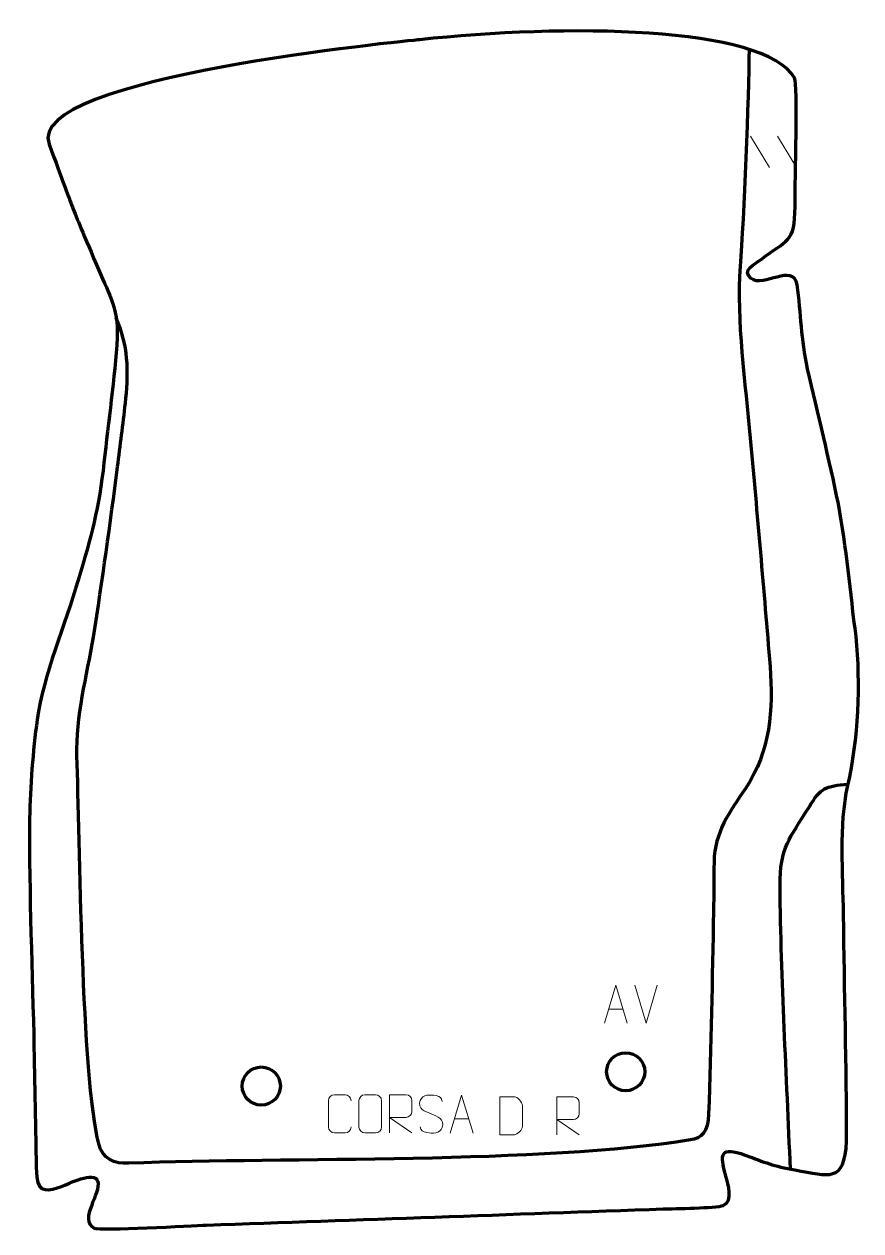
# Model space of a CAD drawing. Header units: millimetres. Extents: x 925 to 1475, y 129 to 921.
import ezdxf

# ---------------------------------------------------------------- set-up
doc = ezdxf.new("R2010")
doc.units = ezdxf.units.MM
doc.header["$MEASUREMENT"] = 0
doc.layers.add('layer 1', color=7, linetype='Continuous', plot=False)
doc.layers.add('layer 2', color=7, linetype='Continuous')
doc.layers.add('layer 3', color=7, linetype='Continuous')

msp = doc.modelspace()

# ---------------------------------------------------------------- linework, layer by layer
at = {"layer": 'layer 1', "color": 250, "lineweight": 9}
for points, knots in [([(1139.8921, 196.8472), (1139.7523, 194.5238), (1138.0751, 193.0442), (1135.9274, 193.0334), (1135.9274, 193.0334), (1133.5955, 193.0338), (1131.2636, 193.0338), (1128.9321, 193.0334), (1128.9321, 193.0334), (1127.0071, 192.928), (1125.035, 194.8125), (1125.0462, 196.8298), (1125.0462, 196.8298), (1125.0466, 202.5999), (1125.0466, 208.3696), (1125.0462, 214.1389), (1125.0462, 214.1389), (1125.0504, 216.277), (1126.7971, 217.9962), (1128.9495, 217.9827), (1128.9495, 217.9827), (1131.2752, 217.9827), (1133.6013, 217.9827), (1135.9274, 217.9827), (1135.9274, 217.9827), (1137.874, 218.0182), (1139.8654, 216.5267), (1139.8921, 214.0891)], [0, 0, 0, 0, 0.125, 0.125, 0.125, 0.125, 0.25, 0.25, 0.25, 0.25, 0.375, 0.375, 0.375, 0.375, 0.5, 0.5, 0.5, 0.5, 0.625, 0.625, 0.625, 0.625, 0.75, 0.75, 0.75, 0.75, 1, 1, 1, 1]), ([(1148.9495, 217.9827), (1151.2752, 217.9827), (1153.6013, 217.9827), (1155.9274, 217.9827), (1155.9274, 217.9827), (1157.874, 218.0183), (1159.8654, 216.5267), (1159.8921, 214.0891), (1159.8921, 214.0891), (1159.8917, 208.3422), (1159.8917, 202.5949), (1159.8921, 196.8472), (1159.8921, 196.8472), (1159.7523, 194.5238), (1158.0751, 193.0442), (1155.9274, 193.0334), (1155.9274, 193.0334), (1153.5955, 193.0338), (1151.2636, 193.0338), (1148.9321, 193.0334), (1148.9321, 193.0334), (1147.0071, 192.928), (1145.035, 194.8125), (1145.0462, 196.8298), (1145.0462, 196.8298), (1145.0465, 202.5999), (1145.0465, 208.3696), (1145.0462, 214.1389), (1145.0462, 214.1389), (1145.0504, 216.277), (1146.7971, 217.9962), (1148.9495, 217.9827)], [0, 0, 0, 0, 0.11111111, 0.11111111, 0.11111111, 0.11111111, 0.22222222, 0.22222222, 0.22222222, 0.22222222, 0.33333333, 0.33333333, 0.33333333, 0.33333333, 0.44444444, 0.44444444, 0.44444444, 0.44444444, 0.55555556, 0.55555556, 0.55555556, 0.55555556, 0.66666667, 0.66666667, 0.66666667, 0.66666667, 0.77777778, 0.77777778, 0.77777778, 0.77777778, 1, 1, 1, 1]), ([(1165.1371, 193.0295), (1165.1371, 193.0295), (1165.1371, 217.983), (1165.1371, 217.983), (1165.1371, 217.983), (1168.7319, 217.983), (1172.3274, 217.983), (1175.9226, 217.983), (1175.9226, 217.983), (1178.2479, 217.9453), (1179.8052, 216.4553), (1179.8011, 214.0889), (1179.8011, 214.0889), (1179.8007, 212.0534), (1179.8007, 208.994), (1179.8011, 206.958), (1179.8011, 206.958), (1179.7946, 205.0825), (1177.9823, 203.1407), (1175.9728, 203.1216), (1175.9728, 203.1216), (1175.9728, 203.1216), (1165.1371, 203.1216), (1165.1371, 203.1216), (1165.1371, 203.1216), (1165.1371, 203.1216), (1179.7918, 193.0295), (1179.7918, 193.0295)], [0, 0, 0, 0, 0.125, 0.125, 0.125, 0.125, 0.25, 0.25, 0.25, 0.25, 0.375, 0.375, 0.375, 0.375, 0.5, 0.5, 0.5, 0.5, 0.625, 0.625, 0.625, 0.625, 0.75, 0.75, 0.75, 0.75, 1, 1, 1, 1]), ([(1192.4692, 205.5063), (1188.2209, 206.9767), (1183.3128, 208.7725), (1185.3179, 214.2928), (1185.3179, 214.2928), (1186.8214, 218.4327), (1192.035, 218.0442), (1195.6386, 217.4431), (1195.6386, 217.4431), (1198.4992, 216.9659), (1199.3639, 215.7527), (1199.6745, 213.6686)], [0, 0, 0, 0, 0.25, 0.25, 0.25, 0.25, 0.5, 0.5, 0.5, 0.5, 1, 1, 1, 1]), ([(1204.9933, 192.8557), (1204.9933, 192.8557), (1212.3643, 217.8092), (1212.3643, 217.8092), (1212.3643, 217.8092), (1212.3643, 217.8092), (1219.9342, 192.8557), (1219.9342, 192.8557)], [0, 0, 0, 0, 0.33333333, 0.33333333, 0.33333333, 0.33333333, 1, 1, 1, 1]), ([(1237.5004, 191.7824), (1239.8322, 191.7828), (1244.7824, 191.7588), (1247.1139, 191.7585), (1247.1139, 191.7585), (1249.0389, 191.6531), (1252.3575, 195.1947), (1252.3463, 197.212), (1252.3463, 197.212), (1252.3459, 202.9821), (1252.3459, 205.1518), (1252.3463, 210.9211), (1252.3463, 210.9211), (1252.342, 213.0592), (1248.9675, 216.7193), (1246.8151, 216.7058), (1246.8151, 216.7058), (1244.4894, 216.7058), (1239.7651, 216.7058), (1237.439, 216.7058), (1237.439, 216.7058), (1237.4394, 210.9589), (1237.5007, 197.5297), (1237.5004, 191.7824)], [0, 0, 0, 0, 0.14285714, 0.14285714, 0.14285714, 0.14285714, 0.28571429, 0.28571429, 0.28571429, 0.28571429, 0.42857143, 0.42857143, 0.42857143, 0.42857143, 0.57142857, 0.57142857, 0.57142857, 0.57142857, 0.71428571, 0.71428571, 0.71428571, 0.71428571, 1, 1, 1, 1]), ([(1275.014, 191.5898), (1275.014, 191.5898), (1275.014, 216.5433), (1275.014, 216.5433), (1275.014, 216.5433), (1278.6088, 216.5433), (1282.2043, 216.5433), (1285.7995, 216.5433), (1285.7995, 216.5433), (1288.1248, 216.5056), (1289.6821, 215.0156), (1289.678, 212.6492), (1289.678, 212.6492), (1289.6776, 210.6137), (1289.6776, 207.5543), (1289.678, 205.5183), (1289.678, 205.5183), (1289.6715, 203.6428), (1287.8592, 201.701), (1285.8497, 201.6819), (1285.8497, 201.6819), (1285.8497, 201.6819), (1275.014, 201.6819), (1275.014, 201.6819), (1275.014, 201.6819), (1275.014, 201.6819), (1289.6687, 191.5898), (1289.6687, 191.5898)], [0, 0, 0, 0, 0.125, 0.125, 0.125, 0.125, 0.25, 0.25, 0.25, 0.25, 0.375, 0.375, 0.375, 0.375, 0.5, 0.5, 0.5, 0.5, 0.625, 0.625, 0.625, 0.625, 0.75, 0.75, 0.75, 0.75, 1, 1, 1, 1]), ([(1192.4692, 205.5062), (1196.4878, 203.8595), (1201.5173, 201.9712), (1199.6833, 196.6109), (1199.6833, 196.6109), (1198.2235, 192.3445), (1193.3127, 192.6012), (1189.5866, 193.1559), (1189.5866, 193.1559), (1186.8366, 193.5657), (1185.6157, 194.7792), (1185.2377, 196.8914)], [0, 0, 0, 0, 0.25, 0.25, 0.25, 0.25, 0.5, 0.5, 0.5, 0.5, 1, 1, 1, 1])]:
    msp.add_open_spline(points, degree=3, knots=knots, dxfattribs=at)
msp.add_open_spline([(1207.7159, 202.1051), (1207.7159, 202.1051), (1217.2116, 202.1051), (1217.2116, 202.1051)], degree=3, dxfattribs=at)
at = {"layer": 'layer 2', "color": 142, "lineweight": 200}
for centre in [(1320.1334, 233.1149), (1080.9495, 223.7219)]:
    msp.add_ellipse(centre, major_axis=(0, 12.5), ratio=1, dxfattribs=at)
at = {"layer": 'layer 2', "color": 142, "lineweight": 158}
for points, knots in [([(1401.0849, 904.1872), (1400.9349, 873.3577), (1397.6991, 792.4361), (1395.2418, 761.8199), (1395.2418, 761.8199), (1392.6869, 726.0018), (1398.6939, 684.9982), (1401.9211, 648.9103), (1401.9211, 648.9103), (1406.3798, 599.0515), (1410.884, 549.0509), (1414.8722, 499.1589), (1414.8722, 499.1589), (1416.9569, 470.4927), (1415.2069, 443.8475), (1398.9061, 419.2369), (1398.9061, 419.2369), (1388.1605, 403.0133), (1378.6025, 390.8981), (1378.1298, 370.5892), (1378.1298, 370.5892), (1377.8815, 359.9235), (1377.999, 349.2451), (1377.8012, 338.5728), (1377.8012, 338.5728), (1376.8994, 294.2325), (1376.1717, 249.9038), (1374.5806, 205.5799), (1374.5806, 205.5799), (1374.1354, 193.2678), (1369.7716, 189.5095), (1362.6509, 188.3447), (1362.6509, 188.3447), (1265.6265, 172.4738), (1097.3623, 176.9911), (993.9075, 173.0053), (993.9075, 173.0053), (984.3351, 172.6368), (976.8944, 175.6884), (974.275, 185.6949), (974.275, 185.6949), (962.9442, 228.9828), (961.715, 388.1643), (959.9392, 440.1268), (959.9392, 440.1268), (959.0566, 465.9535), (966.533, 492.9618), (970.7266, 518.4321), (970.7266, 518.4321), (976.7392, 555.5615), (981.7099, 592.8452), (986.6093, 630.1345), (986.6093, 630.1345), (988.436, 644.0515), (990.1639, 657.9717), (991.7532, 671.9179), (991.7532, 671.9179), (993.7557, 689.7118), (994.019, 707.002), (987.2927, 723.9105), (987.2927, 723.9105), (986.7823, 725.1434), (986.2662, 726.3742), (985.7537, 727.6063)], [0, 0, 0, 0, 0.05882353, 0.05882353, 0.05882353, 0.05882353, 0.11764706, 0.11764706, 0.11764706, 0.11764706, 0.17647059, 0.17647059, 0.17647059, 0.17647059, 0.23529412, 0.23529412, 0.23529412, 0.23529412, 0.29411765, 0.29411765, 0.29411765, 0.29411765, 0.35294118, 0.35294118, 0.35294118, 0.35294118, 0.41176471, 0.41176471, 0.41176471, 0.41176471, 0.47058824, 0.47058824, 0.47058824, 0.47058824, 0.52941176, 0.52941176, 0.52941176, 0.52941176, 0.58823529, 0.58823529, 0.58823529, 0.58823529, 0.64705882, 0.64705882, 0.64705882, 0.64705882, 0.70588235, 0.70588235, 0.70588235, 0.70588235, 0.76470588, 0.76470588, 0.76470588, 0.76470588, 0.82352941, 0.82352941, 0.82352941, 0.82352941, 0.88235294, 0.88235294, 0.88235294, 0.88235294, 1, 1, 1, 1]), ([(1428.2619, 169.1947), (1425.81, 230.8422), (1422.1075, 293.2245), (1421.4562, 354.8525), (1421.4562, 354.8525), (1421.1864, 380.3837), (1427.8583, 386.299), (1440.5132, 406.8549), (1440.5132, 406.8549), (1448.6442, 420.0626), (1451.1137, 420.3919), (1466.1303, 421.9071)], [0, 0, 0, 0, 0.25, 0.25, 0.25, 0.25, 0.5, 0.5, 0.5, 0.5, 1, 1, 1, 1])]:
    msp.add_open_spline(points, degree=3, knots=knots, dxfattribs=at)
at = {"layer": 'layer 2', "color": 250, "lineweight": 9}
for points in [[(1402.1022, 847.077), (1402.1022, 847.077), (1414.4665, 826.5327), (1414.4665, 826.5327)], [(1419.8321, 847.077), (1419.8321, 847.077), (1432.1964, 826.5327), (1432.1964, 826.5327)], [(1333.5575, 264.8973), (1333.5575, 264.8973), (1326.2357, 289.8509), (1326.2357, 289.8509)], [(1340.8794, 289.8509), (1340.8794, 289.8509), (1333.5576, 264.8973), (1333.5576, 264.8973)], [(1308.9206, 274.154), (1308.9206, 274.154), (1318.4163, 274.154), (1318.4163, 274.154)]]:
    msp.add_open_spline(points, degree=3, dxfattribs=at)
msp.add_open_spline([(1306.198, 264.9046), (1306.198, 264.9046), (1313.569, 289.8581), (1313.569, 289.8581), (1313.569, 289.8581), (1313.569, 289.8581), (1321.1389, 264.9046), (1321.1389, 264.9046)], degree=3, knots=[0, 0, 0, 0, 0.33333333, 0.33333333, 0.33333333, 0.33333333, 1, 1, 1, 1], dxfattribs=at)
at = {"layer": 'layer 3', "color": 242, "lineweight": 158}
msp.add_open_spline([(1431.3331, 800.9605), (1431.1759, 776.7297), (1426.1235, 779.3991), (1409.0231, 766.3056), (1409.0231, 766.3056), (1405.309, 763.4618), (1395.8435, 758.8609), (1402.4056, 753.7373), (1402.4056, 753.7373), (1410.7815, 747.1975), (1429.9291, 764.257), (1432.6501, 749.6236), (1432.6501, 749.6236), (1435.439, 730.4086), (1435.1907, 713.9834), (1439.5525, 694.4428), (1439.5525, 694.4428), (1446.1915, 664.9133), (1453.7758, 635.3722), (1459.7641, 605.7348), (1459.7641, 605.7348), (1465.13, 577.2621), (1467.5674, 547.54), (1471.3631, 518.7118), (1471.3631, 518.7118), (1474.5161, 487.6816), (1473.0649, 451.2643), (1465.894, 420.8954), (1465.894, 420.8954), (1460.1271, 394.6803), (1462.8407, 363.2336), (1463.1263, 336.1653), (1463.1263, 336.1653), (1463.6904, 286.5959), (1465.1693, 237.0321), (1465.1786, 187.4583), (1465.1786, 187.4583), (1463.565, 159.8978), (1454.0952, 164.6574), (1431.271, 168.6444), (1431.271, 168.6444), (1417.0474, 171.129), (1411.6394, 173.6028), (1398.4879, 178.413), (1398.4879, 178.413), (1382.2411, 184.1778), (1381.7678, 179.5662), (1385.9345, 164.5492), (1385.9345, 164.5492), (1387.3458, 159.4629), (1391.0527, 147.9942), (1384.212, 145.3791), (1384.212, 145.3791), (1379.3178, 143.5081), (1352.0132, 143.3275), (1344.8362, 143.0725), (1344.8362, 143.0725), (1244.9045, 139.5228), (1144.9727, 135.977), (1045.0409, 132.4293), (1045.0409, 132.4293), (1034.9706, 132.0288), (975.5646, 128.6682), (971.1815, 130.5339), (971.1815, 130.5339), (960.7703, 136.3088), (975.9734, 153.0231), (973.5617, 161.1534), (973.5617, 161.1534), (971.4094, 168.4092), (954.2679, 159.4704), (949.803, 157.8601), (949.803, 157.8601), (941.8276, 154.9838), (934.2875, 153.1101), (933.5735, 163.9666), (933.5735, 163.9666), (933.0201, 172.3811), (932.9912, 180.9206), (932.8326, 189.3559), (932.8326, 189.3559), (932.4648, 208.9129), (932.097, 228.4699), (931.7292, 248.0269), (931.7292, 248.0269), (930.7212, 298.4551), (928.4078, 349.0832), (928.8595, 399.5054), (928.8595, 399.5054), (929.0979, 419.7881), (931.0947, 443.9007), (933.7925, 464.0348), (933.7925, 464.0348), (938.2212, 494.1949), (951.9374, 526.1704), (960.7661, 555.7756), (960.7661, 555.7756), (969.2591, 584.0692), (974.4819, 603.221), (977.6483, 632.9125), (977.6483, 632.9125), (980.5166, 659.8098), (984.7394, 688.2587), (986.3526, 715.0723), (986.3526, 715.0723), (987.2676, 734.6423), (980.0342, 745.4522), (972.7047, 762.7799), (972.7047, 762.7799), (952.2302, 811.4559), (960.0786, 792.4915), (941.6443, 841.96), (941.6443, 841.96), (925.2557, 885.9391), (1178.8587, 909.788), (1184.8939, 910.4463), (1184.8939, 910.4463), (1278.7556, 920.6845), (1410.8965, 919.9479), (1430.8669, 885.4596), (1430.8669, 885.4596), (1433.5138, 880.8888), (1431.089, 819.2423), (1431.3331, 800.9605)], degree=3, knots=[0, 0, 0, 0, 0.03125, 0.03125, 0.03125, 0.03125, 0.0625, 0.0625, 0.0625, 0.0625, 0.09375, 0.09375, 0.09375, 0.09375, 0.125, 0.125, 0.125, 0.125, 0.15625, 0.15625, 0.15625, 0.15625, 0.1875, 0.1875, 0.1875, 0.1875, 0.21875, 0.21875, 0.21875, 0.21875, 0.25, 0.25, 0.25, 0.25, 0.28125, 0.28125, 0.28125, 0.28125, 0.3125, 0.3125, 0.3125, 0.3125, 0.34375, 0.34375, 0.34375, 0.34375, 0.375, 0.375, 0.375, 0.375, 0.40625, 0.40625, 0.40625, 0.40625, 0.4375, 0.4375, 0.4375, 0.4375, 0.46875, 0.46875, 0.46875, 0.46875, 0.5, 0.5, 0.5, 0.5, 0.53125, 0.53125, 0.53125, 0.53125, 0.5625, 0.5625, 0.5625, 0.5625, 0.59375, 0.59375, 0.59375, 0.59375, 0.625, 0.625, 0.625, 0.625, 0.65625, 0.65625, 0.65625, 0.65625, 0.6875, 0.6875, 0.6875, 0.6875, 0.71875, 0.71875, 0.71875, 0.71875, 0.75, 0.75, 0.75, 0.75, 0.78125, 0.78125, 0.78125, 0.78125, 0.8125, 0.8125, 0.8125, 0.8125, 0.84375, 0.84375, 0.84375, 0.84375, 0.875, 0.875, 0.875, 0.875, 0.90625, 0.90625, 0.90625, 0.90625, 0.9375, 0.9375, 0.9375, 0.9375, 1, 1, 1, 1], dxfattribs=at)

doc.saveas('drawing.dxf')
